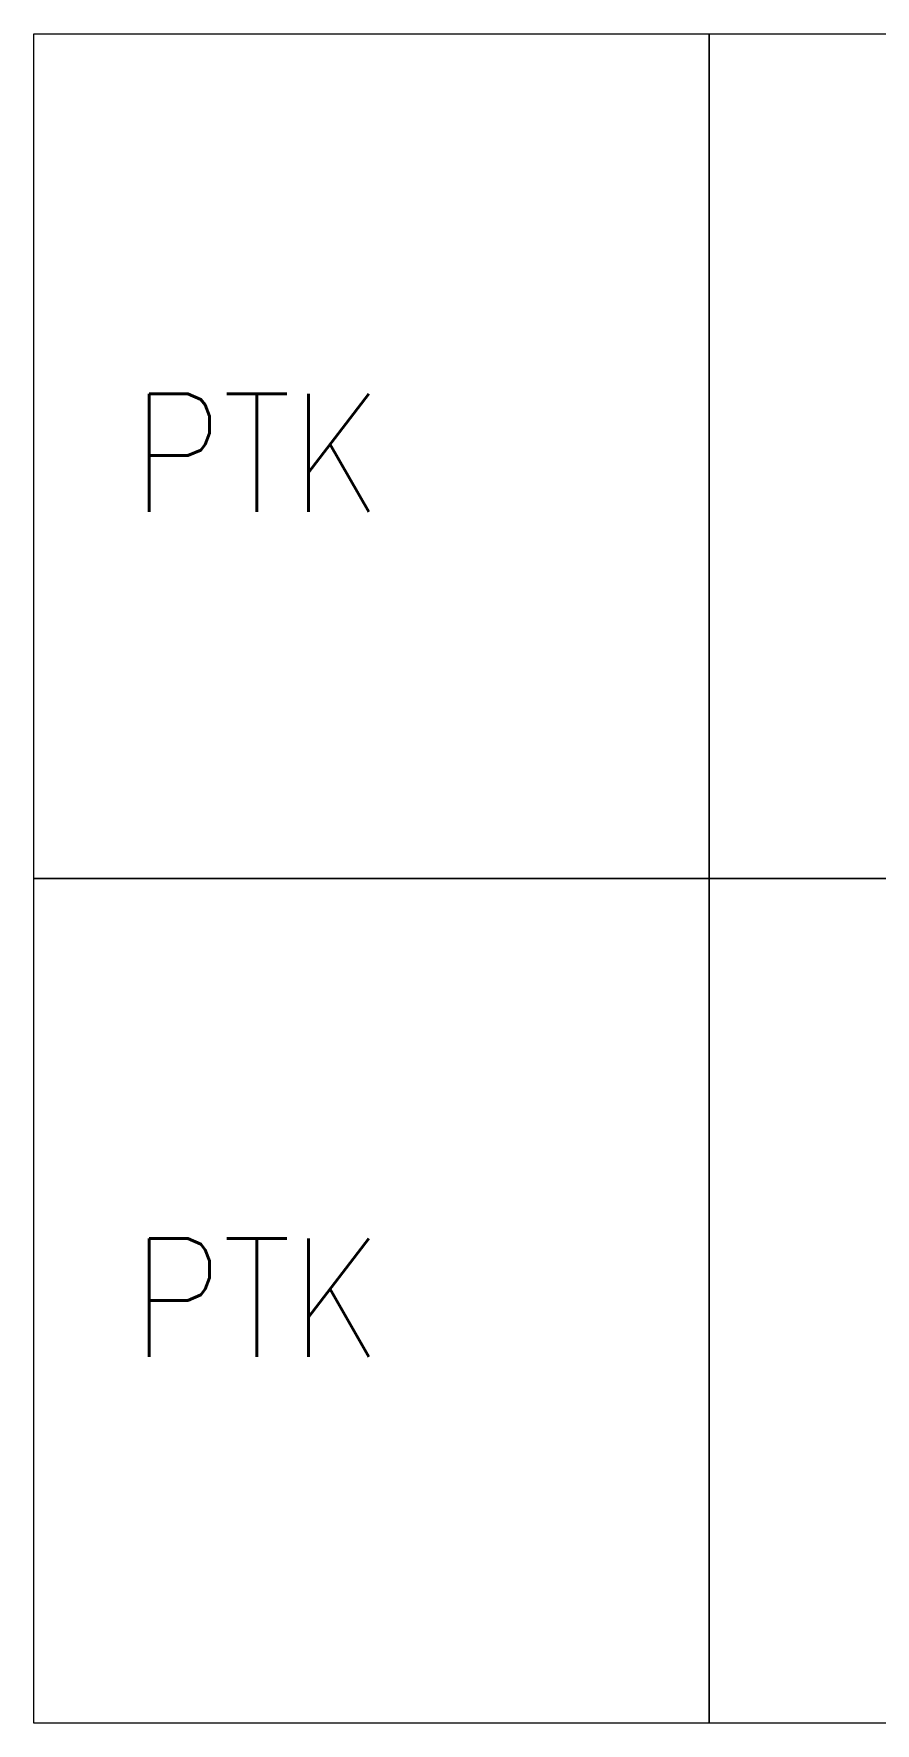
# Model space of a CAD drawing. Header units: inches. Extents: x -85907952 to 802144, y 988801 to 3125513.
# Drawn here: x 409705 to 412197, y 1042327 to 1047327 of the extents above; entities that cross this region are included whole.
import ezdxf

# ---------------------------------------------------------------- set-up
doc = ezdxf.new("R2010")
doc.units = ezdxf.units.IN
doc.header["$MEASUREMENT"] = 0
doc.layers.add('1', color=8, linetype='Continuous', lineweight=9)
doc.layers.add('t3', color=8, linetype='Continuous', lineweight=25)
doc.styles.add('LAILA', font='romans.shx', dxfattribs={"width": 0.85})

msp = doc.modelspace()

# ---------------------------------------------------------------- linework, layer by layer
at = {"layer": '1'}
for points in [[(409705.1, 1044826.5), (409705.1, 1047326.5), (411705.1, 1047326.5), (411705.1, 1044826.5)], [(411705.1, 1044826.5), (411705.1, 1047326.5), (413705.1, 1047326.5), (413705.1, 1044826.5)], [(409705.1, 1042326.5), (409705.1, 1044826.5), (411705.1, 1044826.5), (411705.1, 1042326.5)], [(411705.1, 1042326.5), (411705.1, 1044826.5), (413705.1, 1044826.5), (413705.1, 1042326.5)]]:
    msp.add_lwpolyline(points, close=True, dxfattribs=at)

# ---------------------------------------------------------------- texts
at = {"layer": 't3', "style": 'LAILA', "width": 0.85}
for p in [(409791.9, 1045911.3), (409791.9, 1043411.3)]:
    msp.add_text(' PTK', height=350, dxfattribs=at).set_placement(p)

doc.saveas('drawing.dxf')
